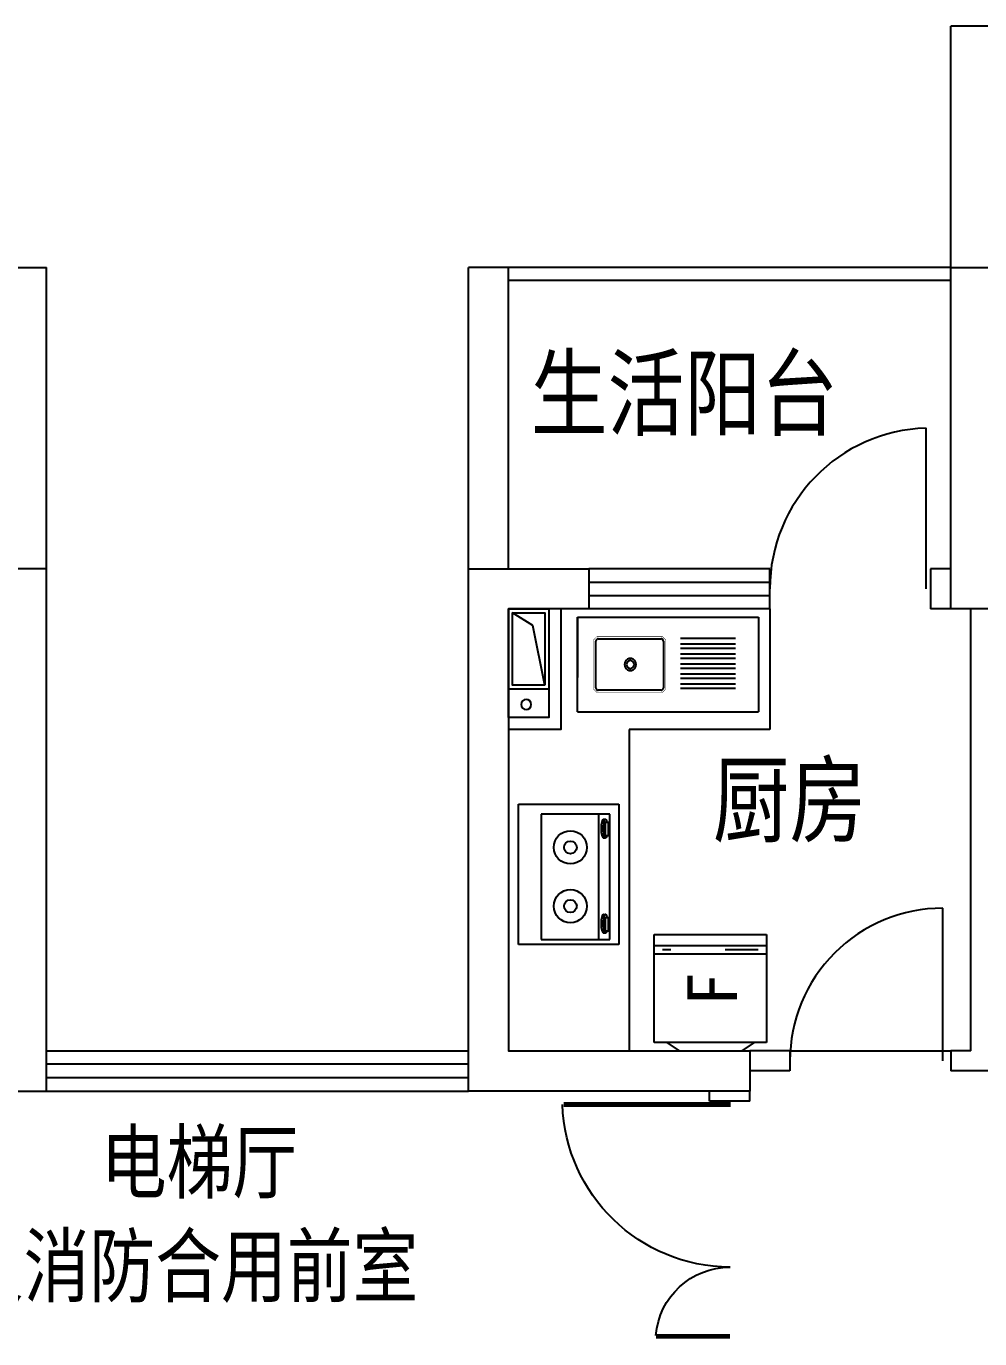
# Model space of a CAD drawing. Extents: x -355483 to -326583, y -641147 to -611949.
# Drawn here: x -342183 to -337439, y -618482 to -611949 of the extents above; entities that cross this region are included whole.
import ezdxf
from ezdxf.enums import TextEntityAlignment as Align

# ---------------------------------------------------------------- set-up
doc = ezdxf.new("R2010")
doc.units = 0
doc.header["$LTSCALE"] = 1000
doc.header["$MEASUREMENT"] = 0
doc.linetypes.add('HIDDEN', pattern=[7, 5, -2])
doc.layers.get('0').update_dxf_attribs({"linetype": 'CONTINUOUS'})
for name, color, linetype in [('JIAJU', 252, 'CONTINUOUS'), ('PUB_TEXT', 7, 'CONTINUOUS'), ('TOTHER', 223, 'CONTINUOUS'), ('WALL', 2, 'CONTINUOUS'), ('WINDOW', 3, 'CONTINUOUS'), ('WINDOW_TEXT', 7, 'CONTINUOUS'), ('厨房', 8, 'CONTINUOUS')]:
    doc.layers.add(name, color=color, linetype=linetype)
doc.styles.add('-黑体', font='simhei.ttf', dxfattribs={"width": 0.7})
doc.styles.add('ATT', font='TXT')
doc.styles.add('SIMPLEX', font='SIMPLEX.SHX')
doc.styles.get("Standard").update_dxf_attribs({"font": 'GBENOR', "bigfont": 'GBCBIG'})

# ---------------------------------------------------------------- blocks, each defined once
blk = doc.blocks.new('M_A17ORW')
at = {"const_width": 0.02}
for points in [[(-0.481, -0.0014), (-0.481, -0.3084)], [(0.481, 0.0014), (0.481, -0.6906)]]:
    blk.add_lwpolyline(points, dxfattribs=at)
for centre, radius, start, end in [((-0.5008, -0.0026), 0.3067, 274.2492, 0.2101), ((0.5046, 0.0019), 0.6987, 180.2762, 268.0603)]:
    blk.add_arc(centre, radius, start, end)
blk = doc.blocks.new('M_E19')
for p, q in [((-323.5, -113.1), (-323.5, -455.5)), ((299.3, -113.1), (-323.5, -113.1)), ((299.3, -455.5), (299.3, -113.1)), ((-323.5, -399.8), (299.3, -399.8)), ((-323.5, -455.5), (299.3, -455.5)), ((-290.9, -422.1), (-290.8, -433.8)), ((-215.7, -431.5), (-280.4, -431.5)), ((-280.4, -431.5), (-280.4, -448.2)), ((-280.4, -448.2), (-215.7, -448.2)), ((-215.7, -448.2), (-215.7, -431.5)), ((-199.1, -423.2), (-199.1, -433.7)), ((182.1, -422.1), (182.2, -433.8)), ((192.6, -431.5), (192.6, -448.2)), ((257.3, -431.5), (192.6, -431.5)), ((192.6, -448.2), (257.3, -448.2)), ((257.3, -448.2), (257.3, -431.5)), ((273.9, -423.2), (273.9, -433.7))]:
    blk.add_line(p, q)
for points in [[(-199.1, -423.2, 0.259034), (-201, -419.8, 0.076276), (-212.5, -414.9, 0.036515), (-226.1, -412.4, 0.026615), (-244.9, -411.4, 0.026615), (-263.8, -412.4, 0.036515), (-277.3, -414.9, 0.076276), (-288.9, -419.8, 0.259034), (-290.8, -423.2, 0.078462), (-290.6, -424.5, 0.056762)], [(-199.1, -433.7, 0.259034), (-201, -430.3, 0.076276), (-212.5, -425.4, 0.036515), (-226.1, -422.9, 0.026615), (-244.9, -421.9, 0.026615), (-263.8, -422.9, 0.036515), (-277.3, -425.4, 0.076276), (-288.9, -430.3, 0.259034), (-290.8, -433.7, 0.259034), (-288.9, -437.2, 0.056762), (-280.4, -441.2, 0.036515)], [(-215.7, -442.9, 0.008736), (-212.5, -442.1, 0.076276), (-201, -437.2, 0.259034), (-199.1, -433.7, 0.259034)], [(273.9, -423.2, 0.259034), (272, -419.8, 0.076276), (260.5, -414.9, 0.036515), (246.9, -412.4, 0.026615), (228.1, -411.4, 0.026615), (209.2, -412.4, 0.036515), (195.7, -414.9, 0.076276), (184.1, -419.8, 0.259034), (182.2, -423.2, 0.078462), (182.4, -424.5, 0.056762)], [(273.9, -433.7, 0.259034), (272, -430.3, 0.076276), (260.5, -425.4, 0.036515), (246.9, -422.9, 0.026615), (228.1, -421.9, 0.026615), (209.2, -422.9, 0.036515), (195.7, -425.4, 0.076276), (184.1, -430.3, 0.259034), (182.2, -433.7, 0.259034), (184.1, -437.2, 0.056762), (192.6, -441.2, 0.036515)], [(257.3, -442.9, 0.008736), (260.5, -442.1, 0.076276), (272, -437.2, 0.259034), (273.9, -433.7, 0.259034)]]:
    blk.add_lwpolyline(points, format="xyb")
at = {"layer": 'TOTHER', "linetype": 'Continuous'}
for p, q in [((-350, 0), (350, 0)), ((-350, -500), (-350, 0)), ((350, 0), (350, -500)), ((350, -500), (-350, -500))]:
    blk.add_line(p, q, dxfattribs=at)
for centre, radius in [((-158.4, -258.5), 82.5), ((134.2, -258.5), 82.5), ((-158.4, -258.5), 31.6), ((134.2, -258.5), 31.6)]:
    blk.add_circle(centre, radius, dxfattribs=at)
at = {"width": 0.8, "flags": 9}
for tag in ['XSIZE', 'YSIZE']:
    blk.add_attdef(tag, (0, 0), '', height=0.5, dxfattribs=at)
blk = doc.blocks.new('M_E16')
for p, q in [((-358.7, -350.6), (-358.7, -119.3)), ((-346.9, -107.1), (-34.1, -107.1)), ((-22.3, -119.3), (-22.3, -350.6)), ((63.3, -103.3), (335.6, -103.3)), ((63.3, -131.7), (335.6, -131.7)), ((63.3, -153.3), (335.6, -153.3)), ((63.3, -181.7), (335.6, -181.7)), ((63.3, -203.3), (335.6, -203.3)), ((63.3, -231.7), (335.6, -231.7)), ((63.3, -253.3), (335.6, -253.3)), ((63.3, -281.7), (335.6, -281.7)), ((63.3, -303.3), (335.6, -303.3)), ((-34.1, -362.8), (-346.9, -362.8)), ((63.3, -331.7), (335.6, -331.7)), ((63.3, -353.3), (335.6, -353.3))]:
    blk.add_line(p, q)
for points, const_width in [([(-370.5, -356.7), (-370.5, -113.2)], 2), ([(-352.8, -95), (-370.5, -113.2)], 1.91), ([(-352.8, -95), (-28.2, -95)], 1.8), ([(-10.5, -113.2), (-28.2, -95)], 1.91), ([(-10.5, -113.2), (-10.5, -356.7)], 2), ([(-370.5, -356.7), (-352.8, -375)], 1.91), ([(-28.2, -375), (-352.8, -375)], 1.8), ([(-28.2, -375), (-10.5, -356.7)], 1.91)]:
    blk.add_lwpolyline(points, dxfattribs=dict(const_width=const_width))
for points in [[(-346.9, -107.1), (-350.9, -107.9), (-354.4, -110), (-357.1, -113.2), (-358.5, -117.2), (-358.7, -119.3)], [(-22.3, -119.3), (-23, -115.1), (-25, -111.5), (-28.2, -108.8), (-32, -107.3), (-34.1, -107.1)], [(-216.3, -235), (-214.5, -245.4), (-209.4, -254.5), (-201.5, -261.3), (-191.9, -264.9), (-181.7, -264.9), (-172, -261.3), (-164.2, -254.5), (-159.1, -245.4), (-157.3, -235), (-159.1, -224.6), (-164.2, -215.4), (-172, -208.6), (-181.7, -205), (-191.9, -205), (-201.5, -208.6), (-209.4, -215.4), (-214.5, -224.6), (-216.3, -235)], [(-206, -235), (-204.8, -241.7), (-201.5, -247.7), (-196.4, -252.1), (-190.1, -254.4), (-183.5, -254.4), (-177.2, -252.1), (-172.1, -247.7), (-168.8, -241.7), (-167.6, -235), (-168.8, -228.2), (-172.1, -222.2), (-177.2, -217.8), (-183.5, -215.5), (-190.1, -215.5), (-196.4, -217.8), (-201.5, -222.2), (-204.8, -228.2), (-206, -235)], [(-358.7, -350.6), (-358, -354.8), (-355.9, -358.4), (-352.8, -361.2), (-348.9, -362.6), (-346.9, -362.8)], [(-34.1, -362.8), (-30, -362.1), (-26.5, -359.9), (-23.9, -356.7), (-22.4, -352.7), (-22.3, -350.6)]]:
    blk.add_lwpolyline(points)
at = {"layer": 'TOTHER', "linetype": 'Continuous'}
for p, q in [((-450, 0), (450, 0)), ((-450, -470.6), (-450, 0)), ((450, 0), (450, -470.6)), ((-450, -470.6), (450, -470.6))]:
    blk.add_line(p, q, dxfattribs=at)
at = {"layer": 'TOTHER', "linetype": 'HIDDEN'}
blk.add_line((-450, 0), (-450, -300), dxfattribs=at)
at = {"width": 0.8, "flags": 9}
for tag in ['XSIZE', 'YSIZE']:
    blk.add_attdef(tag, (0, 0), '', height=0.5, dxfattribs=at)
blk = doc.blocks.new('A$C136D1407')
at = {"layer": 'JIAJU'}
for p, q in [((0, 0), (0, 558.9)), ((0, 558.9), (538.2, 558.9)), ((56.5, 558.9), (56.5, 0)), ((97.9, 558.9), (97.9, 0)), ((538.2, 558.9), (538.2, 0)), ((77.2, 517.5), (77.2, 351.9)), ((538.2, 496.8), (579.6, 434.7)), ((579.6, 124.2), (579.6, 434.7)), ((77.2, 82.8), (77.2, 41.4)), ((538.2, 62.1), (579.6, 124.2)), ((538.2, 0), (0, 0))]:
    blk.add_line(p, q, dxfattribs=at)
at = {"layer": 'JIAJU', "style": 'ATT', "oblique": -180, "text_generation_flag": 6, "flags": 8}
blk.add_attdef('F', text='', height=248.4, rotation=0.00008, dxfattribs=at).set_placement((271.8, 288), align=Align.MIDDLE)
blk = doc.blocks.new('_WBLK')
for p, q in [((-0.5, 0.5), (0.5, 0.5)), ((0.5, 0.1667), (-0.5, 0.1667)), ((0.5, -0.1667), (-0.5, -0.1667)), ((-0.5, -0.5), (0.5, -0.5))]:
    blk.add_line(p, q)
at = {"layer": 'WINDOW_TEXT', "style": 'SIMPLEX', "flags": 9}
blk.add_attdef('A', text='', height=1, dxfattribs=at).set_placement((0, 1.5), align=Align.MIDDLE)
blk = doc.blocks.new('_DBLK')
blk.add_line((-0.45, 0), (-0.45, -0.95))
blk.add_arc((-0.45, 0), 0.95, 270, 0)
at = {"layer": 'WINDOW_TEXT', "style": 'SIMPLEX', "flags": 9}
blk.add_attdef('A', text='', height=1, dxfattribs=at).set_placement((0, 1.5), align=Align.MIDDLE)
blk = doc.blocks.new('M_A2ZXL')
blk.add_line((-0.4717, 0), (-0.4717, -0.9996))
blk.add_arc((-0.5, 0), 1, 271.62314, 0)
blk = doc.blocks.new('A$C2617630B')
at = {"color": 1}
for p, q in [((140.2, 517.8), (240, 580)), ((80, 220), (140.2, 517.8)), ((60, 200), (260, 200))]:
    blk.add_line(p, q, dxfattribs=at)
for points in [[(60, 60), (260, 60), (260, 600), (60, 600)], [(80, 220), (240, 220), (240, 580), (80, 580)]]:
    blk.add_lwpolyline(points, close=True, dxfattribs=at)
blk.add_circle((172.3, 124.2), 25, dxfattribs=at)
at = {"layer": 'WALL', "linetype": 'Continuous'}
for points in [[(0, 600), (0, 0), (260, 0)], [(60, 600), (60, 60), (260, 60)]]:
    blk.add_lwpolyline(points, dxfattribs=at)

msp = doc.modelspace()

# ---------------------------------------------------------------- linework, layer by layer
at = {"layer": 'WALL'}
for p, q in [((-337583.2, -613149), (-337583.2, -611949)), ((-337383.2, -611949), (-337583.2, -611949)), ((-342283.1, -613149), (-342083.1, -613149)), ((-342083.1, -614649.1), (-342083.1, -613149)), ((-339983.2, -614649.1), (-339983.2, -613149)), ((-339783.2, -613149), (-339983.2, -613149)), ((-339783.2, -614649.1), (-339783.2, -613149)), ((-337683.1, -614649), (-337683.1, -614849)), ((-337583.1, -614649), (-337683.1, -614649)), ((-337583.1, -614849), (-337683.1, -614849)), ((-337483.1, -617049), (-337483.1, -614849)), ((-338383.1, -617049), (-338583.1, -617049)), ((-338383.1, -617049), (-338383.1, -617149)), ((-337583.1, -617049), (-337583.1, -617149)), ((-337483.1, -617049), (-337583.1, -617049)), ((-338383.1, -617149), (-338583.1, -617149)), ((-337383.1, -617149), (-337583.1, -617149)), ((-338783.1, -617299), (-338783.1, -617249)), ((-338583.1, -617299), (-338583.1, -617249.1)), ((-338583.1, -617299), (-338783.1, -617299))]:
    msp.add_line(p, q, dxfattribs=at)
for points in [[(-337383.2, -613149), (-336783.2, -613149), (-336783.2, -613349), (-337383.2, -613349), (-337383.2, -614849), (-337583.2, -614849), (-337583.2, -613149)], [(-343483.1, -617049.1), (-343483.1, -617249.1), (-342083.1, -617249.1), (-342083.1, -614649.1), (-342283.1, -614649.1), (-342683.1, -614649), (-342683.1, -614849), (-342283.1, -614849.1), (-342283.1, -617049.1)], [(-338583.1, -617049.1), (-338583.1, -617249.1), (-339983.2, -617249.1), (-339983.2, -614649.1), (-339783.2, -614649.1), (-339383.2, -614649), (-339383.2, -614849), (-339783.2, -614849.1), (-339783.2, -617049.1)]]:
    msp.add_lwpolyline(points, close=True, dxfattribs=at)
at = {"layer": 'WINDOW'}
for p, q in [((-338483.1, -614849), (-338483.1, -614649)), ((-338483.1, -614849), (-338483.1, -615449)), ((-339183.1, -615449), (-339183.1, -617049)), ((-338483.1, -615449), (-339183.1, -615449)), ((-342083.1, -617049), (-339983.1, -617049)), ((-338383.1, -617049), (-337583.1, -617049)), ((-339983.1, -617115.7), (-342083.1, -617115.7)), ((-339983.1, -617182.4), (-342083.1, -617182.4)), ((-342083.1, -617249), (-339983.1, -617249))]:
    msp.add_line(p, q, dxfattribs=at)
for points in [[(-337583.1, -613149), (-339783.2, -613149)], [(-337583.1, -613215), (-339783.2, -613215)]]:
    msp.add_lwpolyline(points, dxfattribs=at)

# ---------------------------------------------------------------- block references
at = {"xscale": -1}
msp.add_blockref('A$C2617630B', (-339523.1, -615449), dxfattribs=at)
at = {"layer": 'WINDOW'}
for name, p, xscale, yscale, zscale in [('M_A2ZXL', (-338083.1, -614749), -800, -800, 800), ('_WBLK', (-338933.1, -614749), -900, 200, 900), ('_DBLK', (-337983.1, -617099), -800, -800, 800)]:
    msp.add_blockref(name, p, dxfattribs=dict(at, xscale=xscale, yscale=yscale, zscale=zscale))
at = {"layer": 'WINDOW', "xscale": 1200, "yscale": -1200, "zscale": 1200, "rotation": 90}
msp.add_blockref('M_A17ORW', (-338679.7, -617892.7), dxfattribs=at)
at = {"layer": '厨房'}
msp.add_blockref('M_E16', (-338990.5, -614890.7), dxfattribs=at)
at = {"layer": '厨房', "rotation": 90}
msp.add_blockref('M_E19', (-339734.3, -616170.3), dxfattribs=at)
at = {"layer": '厨房'}
ref = msp.add_blockref('A$C136D1407', (-339058.1, -616469.4), dxfattribs=dict(at, rotation=270))
ref.add_attrib('F', 'F', dxfattribs={"layer": 'JIAJU', "height": 248.4, "rotation": 270.00008, "style": 'ATT', "text_generation_flag": 6, "flags": 8}).set_placement((-338770.1, -616741.3), align=Align.MIDDLE)

# ---------------------------------------------------------------- texts
at = {"layer": 'PUB_TEXT', "linetype": 'Continuous', "style": '-黑体', "width": 0.8}
for s, p in [('生活阳台', (-339672.6, -613950.1)), ('厨房', (-338767, -615973.8))]:
    msp.add_text(s, height=350, dxfattribs=at).set_placement(p)
at = {"layer": 'PUB_TEXT', "style": '-黑体', "width": 0.8}
for s, p in [('电梯厅', (-341812.1, -617752)), ('及消防合用前室', (-342523.6, -618268.6))]:
    msp.add_text(s, height=300, dxfattribs=at).set_placement(p)

doc.saveas('drawing.dxf')
